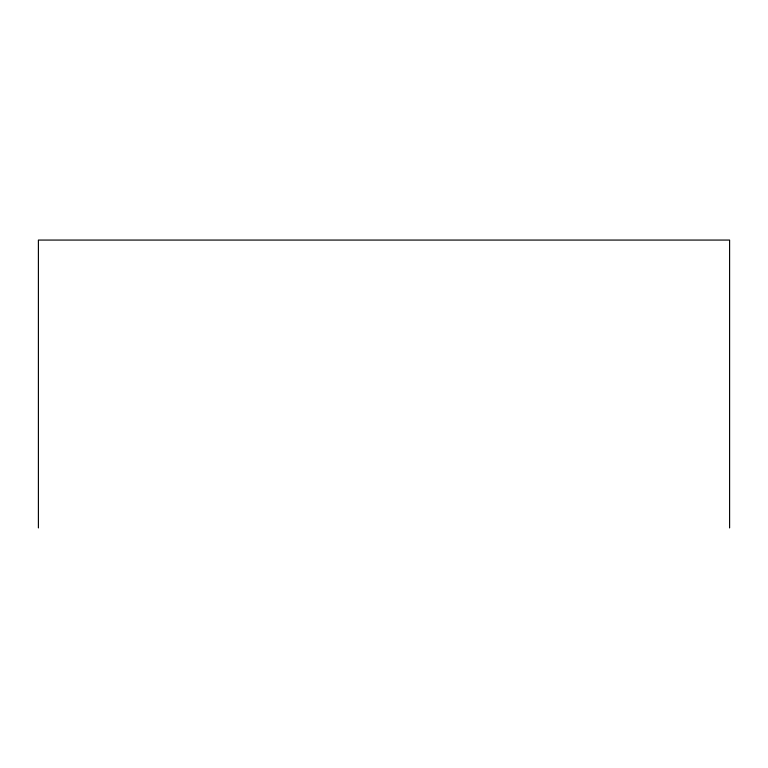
<?xml version="1.0" encoding="UTF-8"?>
<svg xmlns="http://www.w3.org/2000/svg" width="768" height="768" viewBox="0 0 768 768"><rect width="100%" height="100%" fill="white"/><g stroke="black" fill="none" stroke-linecap="round" stroke-linejoin="round"><path stroke-width="1.15" d="M729.6 527.933L729.6 240.067L38.4 240.067L38.4 527.933"/></g></svg>
